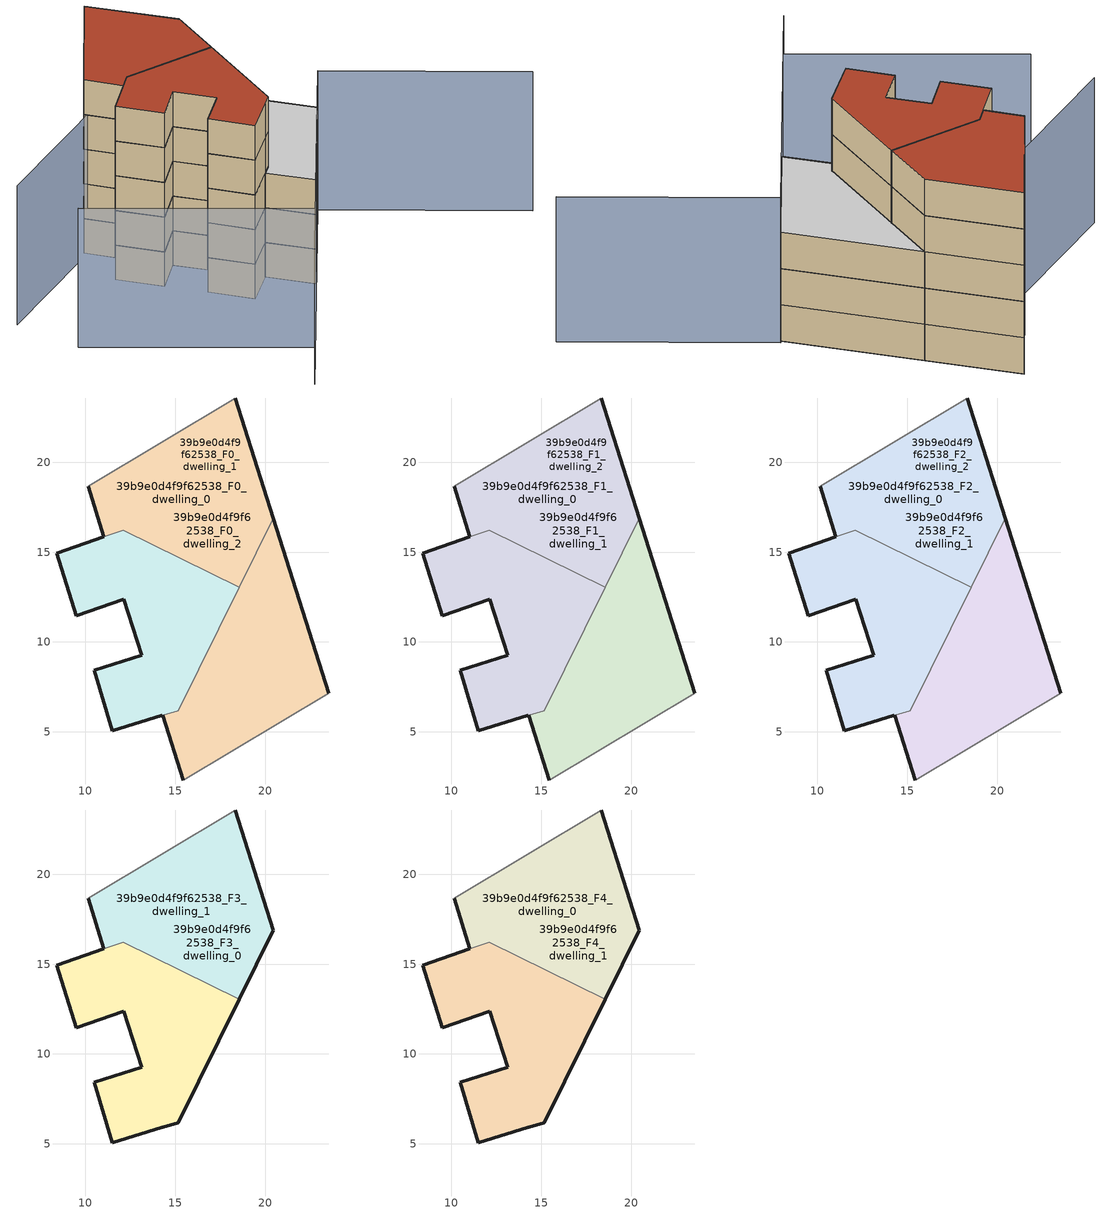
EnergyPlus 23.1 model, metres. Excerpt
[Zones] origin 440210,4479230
39b9e0d4f9f62538_F0_dwelling_0
 floor ground (EU_floor_Construction): 18.56,13.04 20.46,16.88 18.34,23.58 10.16,18.67 11.01,15.85 12.11,16.23 z0; 15.16,6.18 18.56,13.04 12.11,16.23 8.41,14.95 9.5,11.47 12.13,12.39 13.14,9.27 10.48,8.43 11.5,5.06 z0; 23.55,7.14 20.46,16.88 15.16,6.18 14.29,5.91 15.44,2.32 z0
 wall outside (EU_wall_Construction): 18.34,23.58 20.46,16.88 / 11.01,15.85 10.16,18.67 z0:3
 wall adiabatic (EU_wall_Construction): 10.16,18.67 18.34,23.58 z0:3
 wall to 39b9e0d4f9f62538_F0_dwelling_2 (EU_wall_Construction): 20.46,16.88 18.56,13.04 z0:3
 wall to 39b9e0d4f9f62538_F0_dwelling_1 (EU_wall_Construction): 18.56,13.04 12.11,16.23 11.01,15.85 z0:3
39b9e0d4f9f62538_F0_dwelling_1
 floor ground (EU_floor_Construction): 18.56,13.04 20.46,16.88 18.34,23.58 10.16,18.67 11.01,15.85 12.11,16.23 z0; 15.16,6.18 18.56,13.04 12.11,16.23 8.41,14.95 9.5,11.47 12.13,12.39 13.14,9.27 10.48,8.43 11.5,5.06 z0; 23.55,7.14 20.46,16.88 15.16,6.18 14.29,5.91 15.44,2.32 z0
 wall outside (EU_wall_Construction): 14.29,5.91 11.5,5.06 10.48,8.43 13.14,9.27 12.13,12.39 9.5,11.47 8.41,14.95 11.01,15.85 z0:3
 wall to 39b9e0d4f9f62538_F0_dwelling_2 (EU_wall_Construction): 18.56,13.04 15.16,6.18 14.29,5.91 z0:3
39b9e0d4f9f62538_F0_dwelling_2
 floor ground (EU_floor_Construction): 18.56,13.04 20.46,16.88 18.34,23.58 10.16,18.67 11.01,15.85 12.11,16.23 z0; 23.55,7.14 20.46,16.88 15.16,6.18 14.29,5.91 15.44,2.32 z0; 15.16,6.18 18.56,13.04 12.11,16.23 8.41,14.95 9.5,11.47 12.13,12.39 13.14,9.27 10.48,8.43 11.5,5.06 z0
 wall outside (EU_wall_Construction): 20.46,16.88 23.55,7.14 / 15.44,2.32 14.29,5.91 z0:3
 wall adiabatic (EU_wall_Construction): 23.55,7.14 15.44,2.32 z0:3
39b9e0d4f9f62538_F1_dwelling_0
 floor to 39b9e0d4f9f62538_F0_dwelling_0 (EU_floor_Construction): 15.16,6.18 18.56,13.04 12.11,16.23 8.41,14.95 9.5,11.47 12.13,12.39 13.14,9.27 10.48,8.43 11.5,5.06 z3
 floor adiabatic (EU_floor_Construction): 18.56,13.04 20.46,16.88 18.34,23.58 10.16,18.67 11.01,15.85 12.11,16.23 z3; 23.55,7.14 20.46,16.88 15.16,6.18 14.29,5.91 15.44,2.32 z3
 wall outside (EU_wall_Construction): 18.34,23.58 20.46,16.88 / 11.01,15.85 10.16,18.67 z3:6
 wall adiabatic (EU_wall_Construction): 10.16,18.67 18.34,23.58 z3:6
 wall to 39b9e0d4f9f62538_F1_dwelling_2 (EU_wall_Construction): 20.46,16.88 18.56,13.04 z3:6
 wall to 39b9e0d4f9f62538_F1_dwelling_1 (EU_wall_Construction): 18.56,13.04 12.11,16.23 11.01,15.85 z3:6
39b9e0d4f9f62538_F1_dwelling_1
 floor adiabatic (EU_floor_Construction): 18.56,13.04 20.46,16.88 18.34,23.58 10.16,18.67 11.01,15.85 12.11,16.23 z3; 15.16,6.18 18.56,13.04 12.11,16.23 8.41,14.95 9.5,11.47 12.13,12.39 13.14,9.27 10.48,8.43 11.5,5.06 z3; 23.55,7.14 20.46,16.88 15.16,6.18 14.29,5.91 15.44,2.32 z3
 wall outside (EU_wall_Construction): 14.29,5.91 11.5,5.06 10.48,8.43 13.14,9.27 12.13,12.39 9.5,11.47 8.41,14.95 11.01,15.85 z3:6
 wall to 39b9e0d4f9f62538_F1_dwelling_2 (EU_wall_Construction): 18.56,13.04 15.16,6.18 14.29,5.91 z3:6
39b9e0d4f9f62538_F1_dwelling_2
 floor to 39b9e0d4f9f62538_F0_dwelling_2 (EU_floor_Construction): 18.56,13.04 20.46,16.88 18.34,23.58 10.16,18.67 11.01,15.85 12.11,16.23 z3; 23.55,7.14 20.46,16.88 15.16,6.18 14.29,5.91 15.44,2.32 z3; 15.16,6.18 18.56,13.04 12.11,16.23 8.41,14.95 9.5,11.47 12.13,12.39 13.14,9.27 10.48,8.43 11.5,5.06 z3
 wall outside (EU_wall_Construction): 20.46,16.88 23.55,7.14 / 15.44,2.32 14.29,5.91 z3:6
 wall adiabatic (EU_wall_Construction): 23.55,7.14 15.44,2.32 z3:6
39b9e0d4f9f62538_F2_dwelling_0
 floor to 39b9e0d4f9f62538_F1_dwelling_0 (EU_floor_Construction): 15.16,6.18 18.56,13.04 12.11,16.23 8.41,14.95 9.5,11.47 12.13,12.39 13.14,9.27 10.48,8.43 11.5,5.06 z6
 floor adiabatic (EU_floor_Construction): 18.56,13.04 20.46,16.88 18.34,23.58 10.16,18.67 11.01,15.85 12.11,16.23 z6; 23.55,7.14 20.46,16.88 15.16,6.18 14.29,5.91 15.44,2.32 z6
 wall outside (EU_wall_Construction): 18.34,23.58 20.46,16.88 / 11.01,15.85 10.16,18.67 z6:9
 wall adiabatic (EU_wall_Construction): 10.16,18.67 18.34,23.58 z6:9
 wall to 39b9e0d4f9f62538_F2_dwelling_2 (EU_wall_Construction): 20.46,16.88 18.56,13.04 z6:9
 wall to 39b9e0d4f9f62538_F2_dwelling_1 (EU_wall_Construction): 18.56,13.04 12.11,16.23 11.01,15.85 z6:9
 ceiling adiabatic (EU_floor_Construction): 20.46,16.88 23.55,7.14 15.44,2.32 14.29,5.91 15.16,6.18 z9
39b9e0d4f9f62538_F2_dwelling_1
 floor adiabatic (EU_floor_Construction): 18.56,13.04 20.46,16.88 18.34,23.58 10.16,18.67 11.01,15.85 12.11,16.23 z6; 15.16,6.18 18.56,13.04 12.11,16.23 8.41,14.95 9.5,11.47 12.13,12.39 13.14,9.27 10.48,8.43 11.5,5.06 z6; 23.55,7.14 20.46,16.88 15.16,6.18 14.29,5.91 15.44,2.32 z6
 wall outside (EU_wall_Construction): 14.29,5.91 11.5,5.06 10.48,8.43 13.14,9.27 12.13,12.39 9.5,11.47 8.41,14.95 11.01,15.85 z6:9
 wall to 39b9e0d4f9f62538_F2_dwelling_2 (EU_wall_Construction): 18.56,13.04 15.16,6.18 14.29,5.91 z6:9
 ceiling adiabatic (EU_floor_Construction): 20.46,16.88 23.55,7.14 15.44,2.32 14.29,5.91 15.16,6.18 z9
39b9e0d4f9f62538_F2_dwelling_2
 floor to 39b9e0d4f9f62538_F1_dwelling_2 (EU_floor_Construction): 18.56,13.04 20.46,16.88 18.34,23.58 10.16,18.67 11.01,15.85 12.11,16.23 z6; 23.55,7.14 20.46,16.88 15.16,6.18 14.29,5.91 15.44,2.32 z6; 15.16,6.18 18.56,13.04 12.11,16.23 8.41,14.95 9.5,11.47 12.13,12.39 13.14,9.27 10.48,8.43 11.5,5.06 z6
 wall outside (EU_wall_Construction): 20.46,16.88 23.55,7.14 / 15.44,2.32 14.29,5.91 z6:9
 wall adiabatic (EU_wall_Construction): 23.55,7.14 15.44,2.32 z6:9
 ceiling adiabatic (EU_roof_Construction): 18.56,13.04 15.16,6.18 11.5,5.06 10.48,8.43 13.14,9.27 12.13,12.39 9.5,11.47 8.41,14.95 12.11,16.23 z9
 roof outside (EU_roof_Construction): 20.46,16.88 23.55,7.14 15.44,2.32 14.29,5.91 15.16,6.18 z9
39b9e0d4f9f62538_F3_dwelling_0
 floor to 39b9e0d4f9f62538_F2_dwelling_1 (EU_floor_Construction): 18.56,13.04 20.46,16.88 18.34,23.58 10.16,18.67 11.01,15.85 12.11,16.23 z9
 floor to 39b9e0d4f9f62538_F2_dwelling_0 (EU_floor_Construction): 15.16,6.18 18.56,13.04 12.11,16.23 8.41,14.95 9.5,11.47 12.13,12.39 13.14,9.27 10.48,8.43 11.5,5.06 z9
 wall outside (EU_wall_Construction): 18.34,23.58 20.46,16.88 18.56,13.04 / 11.01,15.85 10.16,18.67 z9:12
 wall adiabatic (EU_wall_Construction): 10.16,18.67 18.34,23.58 z9:12
 wall to 39b9e0d4f9f62538_F3_dwelling_1 (EU_wall_Construction): 18.56,13.04 12.11,16.23 11.01,15.85 z9:12
39b9e0d4f9f62538_F3_dwelling_1
 floor to 39b9e0d4f9f62538_F2_dwelling_1 (EU_floor_Construction): 15.16,6.18 18.56,13.04 12.11,16.23 8.41,14.95 9.5,11.47 12.13,12.39 13.14,9.27 10.48,8.43 11.5,5.06 z9
 floor to 39b9e0d4f9f62538_F2_dwelling_2 (EU_floor_Construction): 18.56,13.04 20.46,16.88 18.34,23.58 10.16,18.67 11.01,15.85 12.11,16.23 z9
 wall outside (EU_wall_Construction): 18.56,13.04 15.16,6.18 14.29,5.91 11.5,5.06 10.48,8.43 13.14,9.27 12.13,12.39 9.5,11.47 8.41,14.95 11.01,15.85 z9:12
39b9e0d4f9f62538_F4_dwelling_0
 floor adiabatic (EU_floor_Construction): 18.56,13.04 20.46,16.88 18.34,23.58 10.16,18.67 11.01,15.85 12.11,16.23 z12; 15.16,6.18 18.56,13.04 12.11,16.23 8.41,14.95 9.5,11.47 12.13,12.39 13.14,9.27 10.48,8.43 11.5,5.06 z12
 wall outside (EU_wall_Construction): 18.34,23.58 20.46,16.88 18.56,13.04 / 11.01,15.85 10.16,18.67 z12:15
 wall adiabatic (EU_wall_Construction): 10.16,18.67 18.34,23.58 z12:15
 wall to 39b9e0d4f9f62538_F4_dwelling_1 (EU_wall_Construction): 18.56,13.04 12.11,16.23 11.01,15.85 z12:15
 roof outside (EU_roof_Construction): 18.56,13.04 15.16,6.18 11.5,5.06 10.48,8.43 13.14,9.27 12.13,12.39 9.5,11.47 8.41,14.95 12.11,16.23 z15; 18.34,23.58 20.46,16.88 18.56,13.04 12.11,16.23 11.01,15.85 10.16,18.67 z15
39b9e0d4f9f62538_F4_dwelling_1
 floor to 39b9e0d4f9f62538_F3_dwelling_1 (EU_floor_Construction): 18.56,13.04 20.46,16.88 18.34,23.58 10.16,18.67 11.01,15.85 12.11,16.23 z12; 15.16,6.18 18.56,13.04 12.11,16.23 8.41,14.95 9.5,11.47 12.13,12.39 13.14,9.27 10.48,8.43 11.5,5.06 z12
 wall outside (EU_wall_Construction): 18.56,13.04 15.16,6.18 14.29,5.91 11.5,5.06 10.48,8.43 13.14,9.27 12.13,12.39 9.5,11.47 8.41,14.95 11.01,15.85 z12:15
 roof outside (EU_roof_Construction): 18.56,13.04 15.16,6.18 11.5,5.06 10.48,8.43 13.14,9.27 12.13,12.39 9.5,11.47 8.41,14.95 12.11,16.23 z15; 18.34,23.58 20.46,16.88 18.56,13.04 12.11,16.23 11.01,15.85 10.16,18.67 z15
shading: 4.34,-4.28 23.71,7.23 / 23.71,7.23 31.61,-6.05 / 18.55,18.79 -0.17,17.97 / -0.43,12.71 8.39,-1.86 z0:12
[Building]
EU S2 Campaign: North Axis=0; Terrain=City; Solar Distribution=FullExterior
[Site:Location]
Madrid: Latitude=40.5; Longitude=-3.5; Time Zone=1; Elevation=609
[SizingPeriod:WeatherFileDays]
AnnualSizingPeriod: Begin Month=1; Begin Day of Month=1; End Month=12; End Day of Month=31; Day of Week for Start Day=Monday; Use Weather File Daylight Saving Period=No; Use Weather File Rain and Snow Indicators=No
[MATERIAL]
EU_InternalMass_Material: Roughness=MediumRough; Thickness=0.1; Conductivity=1; Density=1800; Specific Heat=900; Thermal Absorptance=0.9; Solar Absorptance=0.7; Visible Absorptance=0.7
[MATERIAL:NOMASS] Roughness=MediumRough; Thermal Absorptance=0.9; Solar Absorptance=0.7; Visible Absorptance=0.7
Name | Thermal Resistance
EU_wall_NoMass | 0.609216
EU_roof_NoMass | 0.513268
EU_floor_NoMass | 0.568163
[CONSTRUCTION]
EU_wall_Construction: EU_wall_NoMass
EU_roof_Construction: EU_roof_NoMass
EU_floor_Construction: EU_floor_NoMass
EU_InternalMass_Construction: EU_InternalMass_Material
[ZONE] Type=1; Multiplier=1; Ceiling Height=autocalculate; Floor Area=autocalculate; Part of Total Floor Area=Yes
Name | Volume
39b9e0d4f9f62538_F0_dwelling_0; 39b9e0d4f9f62538_F1_dwelling_0; 39b9e0d4f9f62538_F2_dwelling_0; 39b9e0d4f9f62538_F0_dwelling_1; 39b9e0d4f9f62538_F1_dwelling_1; 39b9e0d4f9f62538_F2_dwelling_1; 39b9e0d4f9f62538_F0_dwelling_2 | 539.247
39b9e0d4f9f62538_F3_dwelling_0 | 358.195
39b9e0d4f9f62538_F4_dwelling_0 | 358.207
39b9e0d4f9f62538_F3_dwelling_1 | 358.198
39b9e0d4f9f62538_F4_dwelling_1 | 358.209
39b9e0d4f9f62538_F1_dwelling_2; 39b9e0d4f9f62538_F2_dwelling_2 | 539.248
[INTERNALMASS] Construction=EU_InternalMass_Construction
Name | Zone or ZoneList | Surface Area
39b9e0d4f9f62538_F0_dwelling_0_EU_InternalMass | 39b9e0d4f9f62538_F0_dwelling_0 | 60.578
39b9e0d4f9f62538_F0_dwelling_1_EU_InternalMass | 39b9e0d4f9f62538_F0_dwelling_1 | 58.8375
39b9e0d4f9f62538_F0_dwelling_2_EU_InternalMass | 39b9e0d4f9f62538_F0_dwelling_2 | 60.3508
39b9e0d4f9f62538_F1_dwelling_0_EU_InternalMass | 39b9e0d4f9f62538_F1_dwelling_0 | 60.578
39b9e0d4f9f62538_F1_dwelling_1_EU_InternalMass | 39b9e0d4f9f62538_F1_dwelling_1 | 58.8375
39b9e0d4f9f62538_F1_dwelling_2_EU_InternalMass | 39b9e0d4f9f62538_F1_dwelling_2 | 60.3508
39b9e0d4f9f62538_F2_dwelling_0_EU_InternalMass | 39b9e0d4f9f62538_F2_dwelling_0 | 60.578
39b9e0d4f9f62538_F2_dwelling_1_EU_InternalMass | 39b9e0d4f9f62538_F2_dwelling_1 | 58.8375
39b9e0d4f9f62538_F2_dwelling_2_EU_InternalMass | 39b9e0d4f9f62538_F2_dwelling_2 | 60.3508
39b9e0d4f9f62538_F3_dwelling_0_EU_InternalMass | 39b9e0d4f9f62538_F3_dwelling_0 | 89.8835
39b9e0d4f9f62538_F3_dwelling_1_EU_InternalMass | 39b9e0d4f9f62538_F3_dwelling_1 | 89.8747
39b9e0d4f9f62538_F4_dwelling_0_EU_InternalMass | 39b9e0d4f9f62538_F4_dwelling_0 | 89.8835
39b9e0d4f9f62538_F4_dwelling_1_EU_InternalMass | 39b9e0d4f9f62538_F4_dwelling_1 | 89.8747
[OTHEREQUIPMENT] Fuel Type=Electricity; Design Level Calculation Method=Watts/Area; Power per Zone Floor Area=1; Fraction Latent=0; Fraction Radiant=0; Fraction Lost=0; Carbon Dioxide Generation Rate=0; EndUse Subcategory=EU_Step8_InternalGains
Name | Zone or ZoneList or Space or SpaceList | Schedule
EU_Step8_InternalGain_39b9e0d4f9f62538_F0_dwelling_0_f000 | 39b9e0d4f9f62538_F0_dwelling_0 | EU_Step8_GainSchedule_39b9e0d4f9f62538_F0_dwelling_0_f000
EU_Step8_InternalGain_39b9e0d4f9f62538_F0_dwelling_1_f000 | 39b9e0d4f9f62538_F0_dwelling_1 | EU_Step8_GainSchedule_39b9e0d4f9f62538_F0_dwelling_1_f000
EU_Step8_InternalGain_39b9e0d4f9f62538_F0_dwelling_2_f000 | 39b9e0d4f9f62538_F0_dwelling_2 | EU_Step8_GainSchedule_39b9e0d4f9f62538_F0_dwelling_2_f000
EU_Step8_InternalGain_39b9e0d4f9f62538_F1_dwelling_0_f000 | 39b9e0d4f9f62538_F1_dwelling_0 | EU_Step8_GainSchedule_39b9e0d4f9f62538_F1_dwelling_0_f000
EU_Step8_InternalGain_39b9e0d4f9f62538_F1_dwelling_1_f000 | 39b9e0d4f9f62538_F1_dwelling_1 | EU_Step8_GainSchedule_39b9e0d4f9f62538_F1_dwelling_1_f000
EU_Step8_InternalGain_39b9e0d4f9f62538_F1_dwelling_2_f000 | 39b9e0d4f9f62538_F1_dwelling_2 | EU_Step8_GainSchedule_39b9e0d4f9f62538_F1_dwelling_2_f000
EU_Step8_InternalGain_39b9e0d4f9f62538_F2_dwelling_0_f000 | 39b9e0d4f9f62538_F2_dwelling_0 | EU_Step8_GainSchedule_39b9e0d4f9f62538_F2_dwelling_0_f000
EU_Step8_InternalGain_39b9e0d4f9f62538_F2_dwelling_1_f000 | 39b9e0d4f9f62538_F2_dwelling_1 | EU_Step8_GainSchedule_39b9e0d4f9f62538_F2_dwelling_1_f000
EU_Step8_InternalGain_39b9e0d4f9f62538_F2_dwelling_2_f000 | 39b9e0d4f9f62538_F2_dwelling_2 | EU_Step8_GainSchedule_39b9e0d4f9f62538_F2_dwelling_2_f000
EU_Step8_InternalGain_39b9e0d4f9f62538_F3_dwelling_0_f000 | 39b9e0d4f9f62538_F3_dwelling_0 | EU_Step8_GainSchedule_39b9e0d4f9f62538_F3_dwelling_0_f000
EU_Step8_InternalGain_39b9e0d4f9f62538_F3_dwelling_1_f000 | 39b9e0d4f9f62538_F3_dwelling_1 | EU_Step8_GainSchedule_39b9e0d4f9f62538_F3_dwelling_1_f000
EU_Step8_InternalGain_39b9e0d4f9f62538_F4_dwelling_0_f000 | 39b9e0d4f9f62538_F4_dwelling_0 | EU_Step8_GainSchedule_39b9e0d4f9f62538_F4_dwelling_0_f000
EU_Step8_InternalGain_39b9e0d4f9f62538_F4_dwelling_1_f000 | 39b9e0d4f9f62538_F4_dwelling_1 | EU_Step8_GainSchedule_39b9e0d4f9f62538_F4_dwelling_1_f000
[ZONEVENTILATION:DESIGNFLOWRATE] Schedule=EU_AlwaysOn; Design Flow Rate Calculation Method=AirChanges/Hour; Air Changes per Hour=0.752966; Ventilation Type=Natural; Fan Pressure Rise=0; Fan Total Efficiency=1; Constant Term Coefficient=1; Temperature Term Coefficient=0; Velocity Term Coefficient=0; Velocity Squared Term Coefficient=0; Minimum Indoor Temperature=-100; Maximum Indoor Temperature=100; Delta Temperature=-100; Minimum Outdoor Temperature=-100; Maximum Outdoor Temperature=100; Maximum Wind Speed=40
Name | Zone or ZoneList or Space or SpaceList
EU_ConstantAir_39b9e0d4f9f62538_F0_dwelling_0 | 39b9e0d4f9f62538_F0_dwelling_0
EU_ConstantAir_39b9e0d4f9f62538_F0_dwelling_1 | 39b9e0d4f9f62538_F0_dwelling_1
EU_ConstantAir_39b9e0d4f9f62538_F0_dwelling_2 | 39b9e0d4f9f62538_F0_dwelling_2
EU_ConstantAir_39b9e0d4f9f62538_F1_dwelling_0 | 39b9e0d4f9f62538_F1_dwelling_0
EU_ConstantAir_39b9e0d4f9f62538_F1_dwelling_1 | 39b9e0d4f9f62538_F1_dwelling_1
EU_ConstantAir_39b9e0d4f9f62538_F1_dwelling_2 | 39b9e0d4f9f62538_F1_dwelling_2
EU_ConstantAir_39b9e0d4f9f62538_F2_dwelling_0 | 39b9e0d4f9f62538_F2_dwelling_0
EU_ConstantAir_39b9e0d4f9f62538_F2_dwelling_1 | 39b9e0d4f9f62538_F2_dwelling_1
EU_ConstantAir_39b9e0d4f9f62538_F2_dwelling_2 | 39b9e0d4f9f62538_F2_dwelling_2
EU_ConstantAir_39b9e0d4f9f62538_F3_dwelling_0 | 39b9e0d4f9f62538_F3_dwelling_0
EU_ConstantAir_39b9e0d4f9f62538_F3_dwelling_1 | 39b9e0d4f9f62538_F3_dwelling_1
EU_ConstantAir_39b9e0d4f9f62538_F4_dwelling_0 | 39b9e0d4f9f62538_F4_dwelling_0
EU_ConstantAir_39b9e0d4f9f62538_F4_dwelling_1 | 39b9e0d4f9f62538_F4_dwelling_1
[HVACTEMPLATE:THERMOSTAT] Constant Heating Setpoint=20; Constant Cooling Setpoint=50
EU_HeatOnly_39b9e0d4f9f62538_F0_dwelling_0; EU_HeatOnly_39b9e0d4f9f62538_F0_dwelling_1; EU_HeatOnly_39b9e0d4f9f62538_F0_dwelling_2; EU_HeatOnly_39b9e0d4f9f62538_F1_dwelling_0; EU_HeatOnly_39b9e0d4f9f62538_F1_dwelling_1; EU_HeatOnly_39b9e0d4f9f62538_F1_dwelling_2; EU_HeatOnly_39b9e0d4f9f62538_F2_dwelling_0; EU_HeatOnly_39b9e0d4f9f62538_F2_dwelling_1; EU_HeatOnly_39b9e0d4f9f62538_F2_dwelling_2; EU_HeatOnly_39b9e0d4f9f62538_F3_dwelling_0; EU_HeatOnly_39b9e0d4f9f62538_F3_dwelling_1; EU_HeatOnly_39b9e0d4f9f62538_F4_dwelling_0; EU_HeatOnly_39b9e0d4f9f62538_F4_dwelling_1
[HVACTEMPLATE:ZONE:IDEALLOADSAIRSYSTEM] System Availability Schedule=EU_AlwaysOn; Maximum Heating Supply Air Temperature=50; Minimum Cooling Supply Air Temperature=13; Maximum Heating Supply Air Humidity Ratio=0.0156; Minimum Cooling Supply Air Humidity Ratio=0.0077; Heating Limit=NoLimit; Cooling Limit=NoLimit; Heating Availability Schedule=EU_AlwaysOn; Cooling Availability Schedule=EU_CoolingOff; Dehumidification Control Type=ConstantSensibleHeatRatio; Cooling Sensible Heat Ratio=0.7; Dehumidification Setpoint=60; Humidification Control Type=None; Humidification Setpoint=30; Outdoor Air Method=None; Outdoor Air Flow Rate per Person=0.00944; Outdoor Air Flow Rate per Zone Floor Area=0; Outdoor Air Flow Rate per Zone=0; Demand Controlled Ventilation Type=None; Outdoor Air Economizer Type=NoEconomizer; Heat Recovery Type=None; Sensible Heat Recovery Effectiveness=0.7; Latent Heat Recovery Effectiveness=0.65
Name | Template Thermostat
39b9e0d4f9f62538_F0_dwelling_0 | EU_HeatOnly_39b9e0d4f9f62538_F0_dwelling_0
39b9e0d4f9f62538_F0_dwelling_1 | EU_HeatOnly_39b9e0d4f9f62538_F0_dwelling_1
39b9e0d4f9f62538_F0_dwelling_2 | EU_HeatOnly_39b9e0d4f9f62538_F0_dwelling_2
39b9e0d4f9f62538_F1_dwelling_0 | EU_HeatOnly_39b9e0d4f9f62538_F1_dwelling_0
39b9e0d4f9f62538_F1_dwelling_1 | EU_HeatOnly_39b9e0d4f9f62538_F1_dwelling_1
39b9e0d4f9f62538_F1_dwelling_2 | EU_HeatOnly_39b9e0d4f9f62538_F1_dwelling_2
39b9e0d4f9f62538_F2_dwelling_0 | EU_HeatOnly_39b9e0d4f9f62538_F2_dwelling_0
39b9e0d4f9f62538_F2_dwelling_1 | EU_HeatOnly_39b9e0d4f9f62538_F2_dwelling_1
39b9e0d4f9f62538_F2_dwelling_2 | EU_HeatOnly_39b9e0d4f9f62538_F2_dwelling_2
39b9e0d4f9f62538_F3_dwelling_0 | EU_HeatOnly_39b9e0d4f9f62538_F3_dwelling_0
39b9e0d4f9f62538_F3_dwelling_1 | EU_HeatOnly_39b9e0d4f9f62538_F3_dwelling_1
39b9e0d4f9f62538_F4_dwelling_0 | EU_HeatOnly_39b9e0d4f9f62538_F4_dwelling_0
39b9e0d4f9f62538_F4_dwelling_1 | EU_HeatOnly_39b9e0d4f9f62538_F4_dwelling_1
[SIZING:ZONE] Zone Cooling Design Supply Air Temperature Input Method=SupplyAirTemperature; Zone Cooling Design Supply Air Temperature=13; Zone Heating Design Supply Air Temperature Input Method=SupplyAirTemperature; Zone Heating Design Supply Air Temperature=50; Zone Cooling Design Supply Air Humidity Ratio=0.008; Zone Heating Design Supply Air Humidity Ratio=0.008; Cooling Design Air Flow Method=DesignDay; Cooling Design Air Flow Rate=0; Cooling Minimum Air Flow per Zone Floor Area=0.000762; Cooling Minimum Air Flow=0; Cooling Minimum Air Flow Fraction=0.2; Heating Design Air Flow Method=DesignDay; Heating Design Air Flow Rate=0; Heating Maximum Air Flow per Zone Floor Area=0.002032; Heating Maximum Air Flow=0.141576; Heating Maximum Air Flow Fraction=0.3; Account for Dedicated Outdoor Air System=No; Dedicated Outdoor Air System Control Strategy=NeutralSupplyAir; Dedicated Outdoor Air Low Setpoint Temperature for Design=autosize; Dedicated Outdoor Air High Setpoint Temperature for Design=autosize; Zone Load Sizing Method=Sensible Load Only No Latent Load; Zone Latent Cooling Design Supply Air Humidity Ratio Input Method=HumidityRatioDifference; Zone Cooling Design Supply Air Humidity Ratio Difference=0.005; Zone Latent Heating Design Supply Air Humidity Ratio Input Method=HumidityRatioDifference; Zone Humidification Design Supply Air Humidity Ratio Difference=0.005
39b9e0d4f9f62538_F0_dwelling_0; 39b9e0d4f9f62538_F0_dwelling_1; 39b9e0d4f9f62538_F0_dwelling_2; 39b9e0d4f9f62538_F1_dwelling_0; 39b9e0d4f9f62538_F1_dwelling_1; 39b9e0d4f9f62538_F1_dwelling_2; 39b9e0d4f9f62538_F2_dwelling_0; 39b9e0d4f9f62538_F2_dwelling_1; 39b9e0d4f9f62538_F2_dwelling_2; 39b9e0d4f9f62538_F3_dwelling_0; 39b9e0d4f9f62538_F3_dwelling_1; 39b9e0d4f9f62538_F4_dwelling_0; 39b9e0d4f9f62538_F4_dwelling_1
[SCHEDULE:CONSTANT]
Name | Hourly Value
EU_AlwaysOn | 1
EU_CoolingOff | 0
[SCHEDULE:FILE] Column Number=1; Rows to Skip at Top=0; Number of Hours of Data=8760; Column Separator=Comma; Interpolate to Timestep=No; Minutes per Item=60; Adjust Schedule for Daylight Savings=Yes
Name | File
EU_Step8_GainSchedule_39b9e0d4f9f62538_F0_dwelling_0_f000 | ../../schedules/39b9e0d4f9f62538/39b9e0d4f9f62538_F0_dwelling_0_f000_gain.csv
EU_Step8_GainSchedule_39b9e0d4f9f62538_F0_dwelling_1_f000 | ../../schedules/39b9e0d4f9f62538/39b9e0d4f9f62538_F0_dwelling_1_f000_gain.csv
EU_Step8_GainSchedule_39b9e0d4f9f62538_F0_dwelling_2_f000 | ../../schedules/39b9e0d4f9f62538/39b9e0d4f9f62538_F0_dwelling_2_f000_gain.csv
EU_Step8_GainSchedule_39b9e0d4f9f62538_F1_dwelling_0_f000 | ../../schedules/39b9e0d4f9f62538/39b9e0d4f9f62538_F1_dwelling_0_f000_gain.csv
EU_Step8_GainSchedule_39b9e0d4f9f62538_F1_dwelling_1_f000 | ../../schedules/39b9e0d4f9f62538/39b9e0d4f9f62538_F1_dwelling_1_f000_gain.csv
EU_Step8_GainSchedule_39b9e0d4f9f62538_F1_dwelling_2_f000 | ../../schedules/39b9e0d4f9f62538/39b9e0d4f9f62538_F1_dwelling_2_f000_gain.csv
EU_Step8_GainSchedule_39b9e0d4f9f62538_F2_dwelling_0_f000 | ../../schedules/39b9e0d4f9f62538/39b9e0d4f9f62538_F2_dwelling_0_f000_gain.csv
EU_Step8_GainSchedule_39b9e0d4f9f62538_F2_dwelling_1_f000 | ../../schedules/39b9e0d4f9f62538/39b9e0d4f9f62538_F2_dwelling_1_f000_gain.csv
EU_Step8_GainSchedule_39b9e0d4f9f62538_F2_dwelling_2_f000 | ../../schedules/39b9e0d4f9f62538/39b9e0d4f9f62538_F2_dwelling_2_f000_gain.csv
EU_Step8_GainSchedule_39b9e0d4f9f62538_F3_dwelling_0_f000 | ../../schedules/39b9e0d4f9f62538/39b9e0d4f9f62538_F3_dwelling_0_f000_gain.csv
EU_Step8_GainSchedule_39b9e0d4f9f62538_F3_dwelling_1_f000 | ../../schedules/39b9e0d4f9f62538/39b9e0d4f9f62538_F3_dwelling_1_f000_gain.csv
EU_Step8_GainSchedule_39b9e0d4f9f62538_F4_dwelling_0_f000 | ../../schedules/39b9e0d4f9f62538/39b9e0d4f9f62538_F4_dwelling_0_f000_gain.csv
EU_Step8_GainSchedule_39b9e0d4f9f62538_F4_dwelling_1_f000 | ../../schedules/39b9e0d4f9f62538/39b9e0d4f9f62538_F4_dwelling_1_f000_gain.csv
